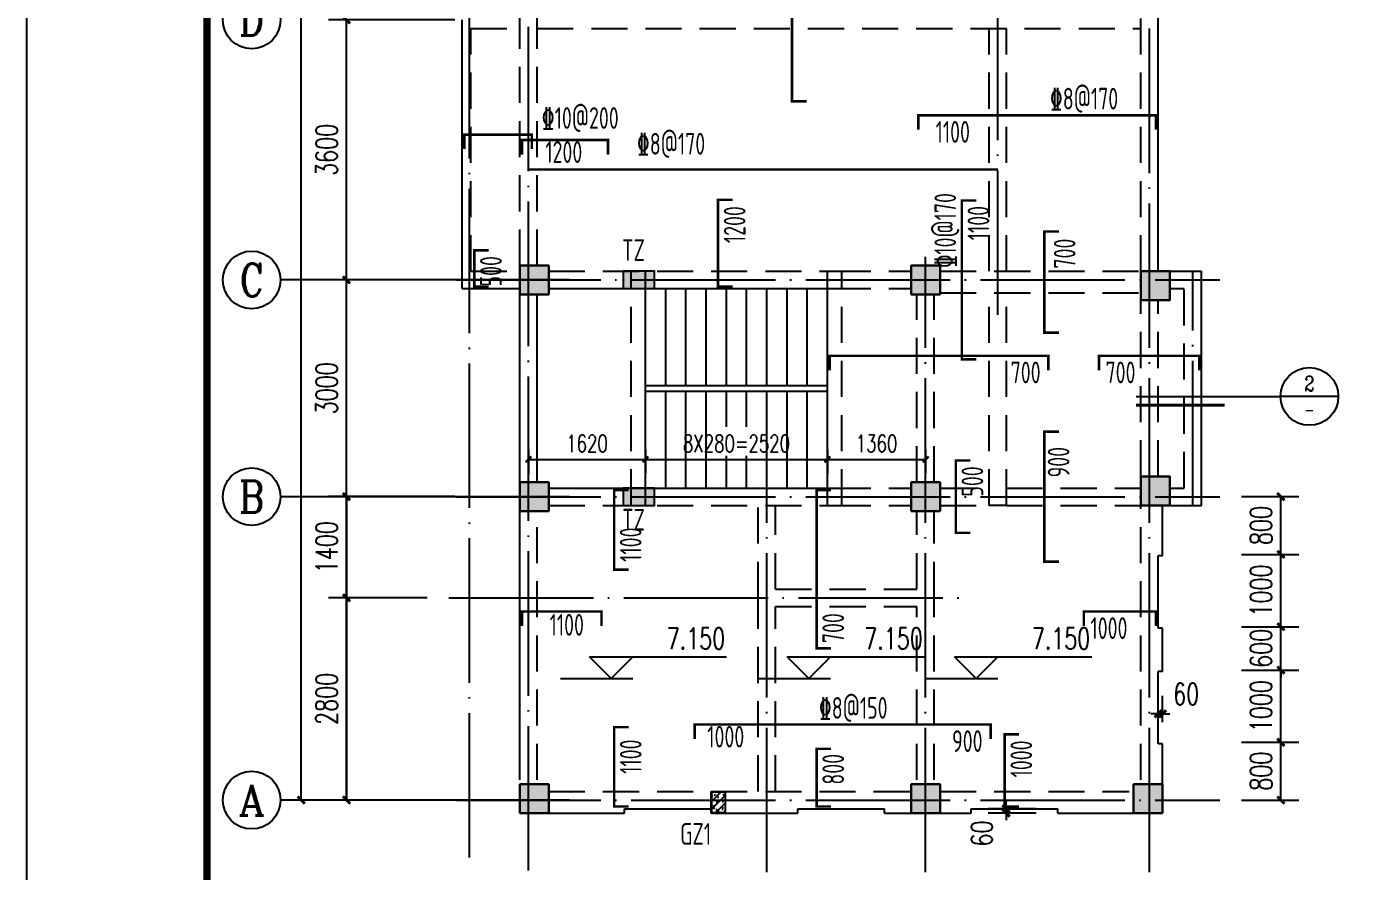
# Model space of a CAD drawing. Extents: x 1051052 to 1482120, y -981644 to -673261.
# Drawn here: x 1161997 to 1180389, y -915996 to -904300 of the extents above; entities that cross this region are included whole.
import ezdxf
from ezdxf.enums import TextEntityAlignment as Align

# ---------------------------------------------------------------- set-up
doc = ezdxf.new("R2010")
doc.units = 0
doc.header["$LTSCALE"] = 1000
doc.header["$MEASUREMENT"] = 0
doc.linetypes.add('DOTE', pattern=[2.42, 2, -0.2, 0.02, -0.2])
doc.linetypes.add('线型3', pattern=[750, 500, -250])
for name, color, linetype in [('AXIS', 3, 'Continuous'), ('AXIS_TEXT', 7, 'Continuous'), ('DIM_ELEV', 3, 'Continuous'), ('DIM_IDEN', 3, 'Continuous'), ('DOTE', 1, 'DOTE'), ('PUB_DIM', 3, 'Continuous'), ('PUB_TEXT', 7, 'Continuous'), ('PUB_WALL', 9, 'Continuous'), ('TK', 142, 'Continuous'), ('填充', 8, 'Continuous')]:
    doc.layers.add(name, color=color, linetype=linetype)
for name, color, linetype, lineweight in [('BEAM', 4, 'Continuous', 25), ('BEAM-DASH', 4, '线型3', 25), ('COLU', 2, 'Continuous', 30), ('楼板正筋文字', 7, 'Continuous', 18), ('楼板正筋钢筋', 14, 'Continuous', 35), ('楼板负筋文字', 7, 'Continuous', 18), ('楼板负筋标注', 84, 'Continuous', 18), ('楼板负筋钢筋', 1, 'Continuous', 35)]:
    doc.layers.add(name, color=color, linetype=linetype, lineweight=lineweight)
doc.layers.add('COLU-HATCH', color=7, linetype='Continuous', lineweight=25, true_color=0x5b5b5b)
doc.styles.add('_TCH_AXIS', font='COMPLEX', dxfattribs={"bigfont": 'GBCBIG'})
doc.styles.add('_TCH_DIM', font='SIMPLEX', dxfattribs={"bigfont": 'GBCBIG'})
doc.styles.add('_TCH_DIM_T3', font='SIMPLEX', dxfattribs={"width": 0.705882, "bigfont": 'GBCBIG'})
doc.styles.add('_TCH_LABEL', font='COMPLEX', dxfattribs={"bigfont": 'GBCBIG'})
doc.styles.add('COMPLEX', font='COMPLEX')
doc.styles.add('FromPkpm', font='Pkpmeng', dxfattribs={"width": 0.7, "bigfont": 'hztxt'})
doc.dimstyles.new('_TCH_ARCH&&100', dxfattribs={"dimtxt": 297.5, "dimasz": 100, "dimexe": 250, "dimexo": 300, "dimgap": 126.25, "dimtad": 1, "dimdec": 0, "dimzin": 0, "dimdsep": 46, "dimtxsty": '_TCH_DIM_T3', "dimblk": 'ARCHTICK', "dimcen": 0.09, "dimclrt": 7, "dimazin": 2, "dimtfac": 1, "dimtdec": 0, "dimtix": 1, "dimtmove": 2, "dimatfit": 3, "dimfxl": 0, "dimtolj": 1, "dimtzin": 0, "dimarcsym": 0})
doc.dimstyles.new('_TCH_ARCH&&80', dxfattribs={"dimtxt": 238, "dimasz": 80, "dimexe": 200, "dimexo": 240, "dimgap": 101, "dimtad": 1, "dimdec": 0, "dimzin": 0, "dimdsep": 46, "dimtxsty": '_TCH_DIM_T3', "dimblk": 'ARCHTICK', "dimcen": 0.09, "dimclrt": 7, "dimazin": 2, "dimtfac": 1, "dimtdec": 0, "dimtix": 1, "dimtmove": 2, "dimatfit": 3, "dimfxl": 0, "dimtolj": 1, "dimtzin": 0, "dimarcsym": 0})

# ---------------------------------------------------------------- blocks, each defined once
blk = doc.blocks.new('_ArchTick')
at = {"color": 0, "linetype": 'ByBlock', "const_width": 0.4}
blk.add_lwpolyline([(-0.5, -0.5), (0.5, 0.5)], dxfattribs=at)
blk = doc.blocks.new('*D451')
at = {"layer": 'Defpoints', "color": 0, "transparency": 16777216}
for p in [(1178523, -914208), (1179370, -914208), (1178523, -915008)]:
    blk.add_point(p, dxfattribs=at)
at = {"layer": 'PUB_DIM', "color": 0, "lineweight": -2, "transparency": 16777216}
for p, q in [((1178823, -914208), (1179620, -914208)), ((1179370, -915008), (1179370, -914208)), ((1178823, -915008), (1179620, -915008))]:
    blk.add_line(p, q, dxfattribs=at)
at = {"layer": 'PUB_DIM', "color": 0, "lineweight": -2, "transparency": 16777216, "xscale": 100, "yscale": 100, "zscale": 100}
for p, rotation in [((1179370, -914208), 90), ((1179370, -915008), 270)]:
    blk.add_blockref('_ArchTick', p, dxfattribs=dict(at, rotation=rotation))
at = {"layer": 'PUB_DIM', "color": 7, "transparency": 16777216, "insert": (1179095, -914608), "char_height": 297.5, "attachment_point": 5, "rotation": 90, "style": '_TCH_DIM_T3'}
blk.add_mtext('\\A1;800', dxfattribs=at)
blk = doc.blocks.new('*D452')
at = {"layer": 'Defpoints', "color": 0, "transparency": 16777216}
for p in [(1178523, -913208), (1179370, -913208), (1178523, -914208)]:
    blk.add_point(p, dxfattribs=at)
at = {"layer": 'PUB_DIM', "color": 0, "lineweight": -2, "transparency": 16777216}
for p, q in [((1178823, -913208), (1179620, -913208)), ((1179370, -914208), (1179370, -913208)), ((1178823, -914208), (1179620, -914208))]:
    blk.add_line(p, q, dxfattribs=at)
at = {"layer": 'PUB_DIM', "color": 0, "lineweight": -2, "transparency": 16777216, "xscale": 100, "yscale": 100, "zscale": 100}
for p, rotation in [((1179370, -913208), 90), ((1179370, -914208), 270)]:
    blk.add_blockref('_ArchTick', p, dxfattribs=dict(at, rotation=rotation))
at = {"layer": 'PUB_DIM', "color": 7, "transparency": 16777216, "insert": (1179095, -913708), "char_height": 297.5, "attachment_point": 5, "rotation": 90, "style": '_TCH_DIM_T3'}
blk.add_mtext('\\A1;1000', dxfattribs=at)
blk = doc.blocks.new('*D453')
at = {"layer": 'Defpoints', "color": 0, "transparency": 16777216}
for p in [(1178523, -912608), (1179370, -912608), (1178523, -913208)]:
    blk.add_point(p, dxfattribs=at)
at = {"layer": 'PUB_DIM', "color": 0, "lineweight": -2, "transparency": 16777216}
for p, q in [((1179370, -912608), (1179370, -912508)), ((1178823, -912608), (1179620, -912608)), ((1179370, -913208), (1179370, -912608)), ((1178823, -913208), (1179620, -913208)), ((1179370, -913208), (1179370, -913308))]:
    blk.add_line(p, q, dxfattribs=at)
at = {"layer": 'PUB_DIM', "color": 0, "lineweight": -2, "transparency": 16777216, "xscale": 100, "yscale": 100, "zscale": 100}
for p, rotation in [((1179370, -912608), 270), ((1179370, -913208), 90)]:
    blk.add_blockref('_ArchTick', p, dxfattribs=dict(at, rotation=rotation))
at = {"layer": 'PUB_DIM', "color": 7, "transparency": 16777216, "insert": (1179095, -912908), "char_height": 297.5, "attachment_point": 5, "rotation": 90, "style": '_TCH_DIM_T3'}
blk.add_mtext('\\A1;600', dxfattribs=at)
blk = doc.blocks.new('*D454')
at = {"layer": 'Defpoints', "color": 0, "transparency": 16777216}
for p in [(1178523, -911608), (1179370, -911608), (1178523, -912608)]:
    blk.add_point(p, dxfattribs=at)
at = {"layer": 'PUB_DIM', "color": 0, "lineweight": -2, "transparency": 16777216}
for p, q in [((1178823, -911608), (1179620, -911608)), ((1179370, -912608), (1179370, -911608)), ((1178823, -912608), (1179620, -912608))]:
    blk.add_line(p, q, dxfattribs=at)
at = {"layer": 'PUB_DIM', "color": 0, "lineweight": -2, "transparency": 16777216, "xscale": 100, "yscale": 100, "zscale": 100}
for p, rotation in [((1179370, -911608), 90), ((1179370, -912608), 270)]:
    blk.add_blockref('_ArchTick', p, dxfattribs=dict(at, rotation=rotation))
at = {"layer": 'PUB_DIM', "color": 7, "transparency": 16777216, "insert": (1179095, -912108), "char_height": 297.5, "attachment_point": 5, "rotation": 90, "style": '_TCH_DIM_T3'}
blk.add_mtext('\\A1;1000', dxfattribs=at)
blk = doc.blocks.new('*D455')
at = {"layer": 'Defpoints', "color": 0, "transparency": 16777216}
for p in [(1178523, -910808), (1179370, -910808), (1178523, -911608)]:
    blk.add_point(p, dxfattribs=at)
at = {"layer": 'PUB_DIM', "color": 0, "lineweight": -2, "transparency": 16777216}
for p, q in [((1178823, -910808), (1179620, -910808)), ((1179370, -911608), (1179370, -910808)), ((1178823, -911608), (1179620, -911608))]:
    blk.add_line(p, q, dxfattribs=at)
at = {"layer": 'PUB_DIM', "color": 0, "lineweight": -2, "transparency": 16777216, "xscale": 100, "yscale": 100, "zscale": 100}
for p, rotation in [((1179370, -910808), 90), ((1179370, -911608), 270)]:
    blk.add_blockref('_ArchTick', p, dxfattribs=dict(at, rotation=rotation))
at = {"layer": 'PUB_DIM', "color": 7, "transparency": 16777216, "insert": (1179095, -911208), "char_height": 297.5, "attachment_point": 5, "rotation": 90, "style": '_TCH_DIM_T3'}
blk.add_mtext('\\A1;800', dxfattribs=at)
blk = doc.blocks.new('*D704')
at = {"layer": 'AXIS', "color": 0, "lineweight": -2, "transparency": 16777216}
for p, q in [((1167928, -907808), (1166178, -907808)), ((1166428, -910808), (1166428, -907808)), ((1167928, -910808), (1166178, -910808))]:
    blk.add_line(p, q, dxfattribs=at)
at = {"layer": 'Defpoints', "color": 0, "transparency": 16777216}
for p in [(1166428, -907808), (1168928, -907808), (1168928, -910808)]:
    blk.add_point(p, dxfattribs=at)
at = {"layer": 'AXIS', "color": 0, "lineweight": -2, "transparency": 16777216, "xscale": 100, "yscale": 100, "zscale": 100}
for p, rotation in [((1166428, -907808), 90), ((1166428, -910808), 270)]:
    blk.add_blockref('_ArchTick', p, dxfattribs=dict(at, rotation=rotation))
at = {"layer": 'AXIS', "color": 7, "transparency": 16777216, "insert": (1166153, -909308), "char_height": 297.5, "attachment_point": 5, "rotation": 90, "style": '_TCH_DIM_T3'}
blk.add_mtext('\\A1;3000', dxfattribs=at)
blk = doc.blocks.new('*D705')
at = {"layer": 'AXIS', "color": 0, "lineweight": -2, "transparency": 16777216}
for p, q in [((1167928, -904208), (1166178, -904208)), ((1166428, -907808), (1166428, -904208)), ((1167928, -907808), (1166178, -907808))]:
    blk.add_line(p, q, dxfattribs=at)
at = {"layer": 'Defpoints', "color": 0, "transparency": 16777216}
for p in [(1166428, -904208), (1168928, -904208), (1168928, -907808)]:
    blk.add_point(p, dxfattribs=at)
at = {"layer": 'AXIS', "color": 0, "lineweight": -2, "transparency": 16777216, "xscale": 100, "yscale": 100, "zscale": 100}
for p, rotation in [((1166428, -904208), 90), ((1166428, -907808), 270)]:
    blk.add_blockref('_ArchTick', p, dxfattribs=dict(at, rotation=rotation))
at = {"layer": 'AXIS', "color": 7, "transparency": 16777216, "insert": (1166153, -906008), "char_height": 297.5, "attachment_point": 5, "rotation": 90, "style": '_TCH_DIM_T3'}
blk.add_mtext('\\A1;3600', dxfattribs=at)
blk = doc.blocks.new('*D709')
at = {"layer": 'AXIS', "color": 0, "lineweight": -2, "transparency": 16777216}
for p, q in [((1167303, -889608), (1165553, -889608)), ((1165803, -915008), (1165803, -889608)), ((1167303, -915008), (1165553, -915008))]:
    blk.add_line(p, q, dxfattribs=at)
at = {"layer": 'Defpoints', "color": 0, "transparency": 16777216}
for p in [(1165803, -889608), (1168950, -889608), (1168950, -915008)]:
    blk.add_point(p, dxfattribs=at)
at = {"layer": 'AXIS', "color": 0, "lineweight": -2, "transparency": 16777216, "xscale": 100, "yscale": 100, "zscale": 100}
for p, rotation in [((1165803, -889608), 90), ((1165803, -915008), 270)]:
    blk.add_blockref('_ArchTick', p, dxfattribs=dict(at, rotation=rotation))
at = {"layer": 'AXIS', "color": 7, "transparency": 16777216, "insert": (1165528, -902308), "char_height": 297.5, "attachment_point": 5, "rotation": 90, "style": '_TCH_DIM_T3'}
blk.add_mtext('\\A1;25400', dxfattribs=at)
blk = doc.blocks.new('_AXISO')
blk.add_circle((0, 0), 0.5)
at = {"layer": 'AXIS_TEXT', "style": 'COMPLEX', "width": 1.041667}
blk.add_attdef('A', text='', height=0.56, dxfattribs=at).set_placement((-0.25, -0.28), (0.25, -0.28), align=Align.FIT)
blk = doc.blocks.new('*D738')
at = {"layer": 'AXIS', "color": 0, "lineweight": -2, "transparency": 16777216}
for p, q in [((1167928, -910808), (1166178, -910808)), ((1166428, -910808), (1166428, -912208)), ((1167548, -912208), (1166178, -912208))]:
    blk.add_line(p, q, dxfattribs=at)
at = {"layer": 'Defpoints', "color": 0, "transparency": 16777216}
for p in [(1168928, -910808), (1166428, -912208), (1167848, -912208)]:
    blk.add_point(p, dxfattribs=at)
at = {"layer": 'AXIS', "color": 0, "lineweight": -2, "transparency": 16777216, "xscale": 100, "yscale": 100, "zscale": 100}
for p, rotation in [((1166428, -910808), 90), ((1166428, -912208), 270)]:
    blk.add_blockref('_ArchTick', p, dxfattribs=dict(at, rotation=rotation))
at = {"layer": 'AXIS', "color": 7, "transparency": 16777216, "insert": (1166153, -911508), "char_height": 297.5, "attachment_point": 5, "rotation": 90, "style": '_TCH_DIM_T3'}
blk.add_mtext('\\A1;1400', dxfattribs=at)
blk = doc.blocks.new('*D739')
at = {"layer": 'AXIS', "color": 0, "lineweight": -2, "transparency": 16777216}
for p, q in [((1167548, -912208), (1166178, -912208)), ((1166428, -912208), (1166428, -915008)), ((1167510, -915008), (1166178, -915008))]:
    blk.add_line(p, q, dxfattribs=at)
at = {"layer": 'Defpoints', "color": 0, "transparency": 16777216}
for p in [(1167848, -912208), (1166428, -915008), (1167810, -915008)]:
    blk.add_point(p, dxfattribs=at)
at = {"layer": 'AXIS', "color": 0, "lineweight": -2, "transparency": 16777216, "xscale": 100, "yscale": 100, "zscale": 100}
for p, rotation in [((1166428, -912208), 90), ((1166428, -915008), 270)]:
    blk.add_blockref('_ArchTick', p, dxfattribs=dict(at, rotation=rotation))
at = {"layer": 'AXIS', "color": 7, "transparency": 16777216, "insert": (1166153, -913608), "char_height": 297.5, "attachment_point": 5, "rotation": 90, "style": '_TCH_DIM_T3'}
blk.add_mtext('\\A1;2800', dxfattribs=at)
blk = doc.blocks.new('A2K')
at = {"layer": 'TK'}
blk.add_lwpolyline([(0, 0), (59400, 0), (59400, 42000), (0, 42000)], close=True, dxfattribs=at)
at = {"layer": 'TK', "const_width": 100}
blk.add_lwpolyline([(2500, 1000), (58400, 1000), (58400, 41000), (2500, 41000)], close=True, dxfattribs=at)
blk = doc.blocks.new('*D925')
at = {"layer": 'Defpoints', "color": 0, "transparency": 16777216}
for p in [(1168950, -909919), (1170570, -909919), (1170570, -910292)]:
    blk.add_point(p, dxfattribs=at)
at = {"layer": 'PUB_DIM', "color": 0, "lineweight": -2, "transparency": 16777216}
for p, q in [((1168950, -910159), (1168950, -910492)), ((1170570, -910159), (1170570, -910492)), ((1168950, -910292), (1170570, -910292))]:
    blk.add_line(p, q, dxfattribs=at)
at = {"layer": 'PUB_DIM', "color": 0, "lineweight": -2, "transparency": 16777216, "xscale": 80, "yscale": 80, "zscale": 80, "rotation": 180}
blk.add_blockref('_ArchTick', (1168950, -910292), dxfattribs=at)
at = {"layer": 'PUB_DIM', "color": 0, "lineweight": -2, "transparency": 16777216, "xscale": 80, "yscale": 80, "zscale": 80}
blk.add_blockref('_ArchTick', (1170570, -910292), dxfattribs=at)
at = {"layer": 'PUB_DIM', "color": 7, "transparency": 16777216, "insert": (1169760, -910072), "char_height": 238, "attachment_point": 5, "style": '_TCH_DIM_T3'}
blk.add_mtext('\\A1;1620', dxfattribs=at)
blk = doc.blocks.new('*D926')
at = {"layer": 'Defpoints', "color": 0, "transparency": 16777216}
for p in [(1170570, -909919), (1173090, -909919), (1173090, -910292)]:
    blk.add_point(p, dxfattribs=at)
at = {"layer": 'PUB_DIM', "color": 0, "lineweight": -2, "transparency": 16777216}
for p, q in [((1170570, -910159), (1170570, -910492)), ((1173090, -910159), (1173090, -910492)), ((1170570, -910292), (1173090, -910292))]:
    blk.add_line(p, q, dxfattribs=at)
at = {"layer": 'PUB_DIM', "color": 0, "lineweight": -2, "transparency": 16777216, "xscale": 80, "yscale": 80, "zscale": 80, "rotation": 180}
blk.add_blockref('_ArchTick', (1170570, -910292), dxfattribs=at)
at = {"layer": 'PUB_DIM', "color": 0, "lineweight": -2, "transparency": 16777216, "xscale": 80, "yscale": 80, "zscale": 80}
blk.add_blockref('_ArchTick', (1173090, -910292), dxfattribs=at)
at = {"layer": 'PUB_DIM', "color": 7, "transparency": 16777216, "insert": (1171830, -910072), "char_height": 238, "attachment_point": 5, "style": '_TCH_DIM_T3'}
blk.add_mtext('\\A1;8X280=2520', dxfattribs=at)
blk = doc.blocks.new('*D927')
at = {"layer": 'Defpoints', "color": 0, "transparency": 16777216}
for p in [(1173090, -909919), (1174450, -909919), (1174450, -910292)]:
    blk.add_point(p, dxfattribs=at)
at = {"layer": 'PUB_DIM', "color": 0, "lineweight": -2, "transparency": 16777216}
for p, q in [((1173090, -910159), (1173090, -910492)), ((1174450, -910159), (1174450, -910492)), ((1173090, -910292), (1174450, -910292))]:
    blk.add_line(p, q, dxfattribs=at)
at = {"layer": 'PUB_DIM', "color": 0, "lineweight": -2, "transparency": 16777216, "xscale": 80, "yscale": 80, "zscale": 80, "rotation": 180}
blk.add_blockref('_ArchTick', (1173090, -910292), dxfattribs=at)
at = {"layer": 'PUB_DIM', "color": 0, "lineweight": -2, "transparency": 16777216, "xscale": 80, "yscale": 80, "zscale": 80}
blk.add_blockref('_ArchTick', (1174450, -910292), dxfattribs=at)
at = {"layer": 'PUB_DIM', "color": 7, "transparency": 16777216, "insert": (1173770, -910072), "char_height": 238, "attachment_point": 5, "style": '_TCH_DIM_T3'}
blk.add_mtext('\\A1;1360', dxfattribs=at)
blk = doc.blocks.new('*D959')
at = {"layer": 'AXIS', "color": 0, "lineweight": -2, "transparency": 16777216}
for p, q in [((1167388, -912208), (1166178, -912208)), ((1166428, -915008), (1166428, -912208)), ((1167388, -915008), (1166178, -915008))]:
    blk.add_line(p, q, dxfattribs=at)
at = {"layer": 'Defpoints', "color": 0, "transparency": 16777216}
for p in [(1166428, -912208), (1167688, -912208), (1167688, -915008)]:
    blk.add_point(p, dxfattribs=at)
at = {"layer": 'AXIS', "color": 0, "lineweight": -2, "transparency": 16777216, "xscale": 100, "yscale": 100, "zscale": 100}
for p, rotation in [((1166428, -912208), 90), ((1166428, -915008), 270)]:
    blk.add_blockref('_ArchTick', p, dxfattribs=dict(at, rotation=rotation))
at = {"layer": 'AXIS', "color": 7, "transparency": 16777216, "insert": (1166153, -913608), "char_height": 297.5, "attachment_point": 5, "rotation": 90, "style": '_TCH_DIM_T3'}
blk.add_mtext('\\A1;2800', dxfattribs=at)
blk = doc.blocks.new('*D960')
at = {"layer": 'AXIS', "color": 0, "lineweight": -2, "transparency": 16777216}
for p, q in [((1167388, -910808), (1166178, -910808)), ((1166428, -912208), (1166428, -910808)), ((1167388, -912208), (1166178, -912208))]:
    blk.add_line(p, q, dxfattribs=at)
at = {"layer": 'Defpoints', "color": 0, "transparency": 16777216}
for p in [(1166428, -910808), (1167688, -910808), (1167688, -912208)]:
    blk.add_point(p, dxfattribs=at)
at = {"layer": 'AXIS', "color": 0, "lineweight": -2, "transparency": 16777216, "xscale": 100, "yscale": 100, "zscale": 100}
for p, rotation in [((1166428, -910808), 90), ((1166428, -912208), 270)]:
    blk.add_blockref('_ArchTick', p, dxfattribs=dict(at, rotation=rotation))
at = {"layer": 'AXIS', "color": 7, "transparency": 16777216, "insert": (1166153, -911508), "char_height": 297.5, "attachment_point": 5, "rotation": 90, "style": '_TCH_DIM_T3'}
blk.add_mtext('\\A1;1400', dxfattribs=at)
blk = doc.blocks.new('*D1341')
at = {"layer": 'Defpoints', "color": 0, "transparency": 16777216}
for p in [(1177730, -913815), (1177670, -914228), (1177730, -914228)]:
    blk.add_point(p, dxfattribs=at)
at = {"layer": 'PUB_DIM', "color": 0, "lineweight": -2, "transparency": 16777216}
for p, q in [((1177670, -913928), (1177670, -913565)), ((1177730, -913928), (1177730, -913565)), ((1177670, -913815), (1177570, -913815)), ((1177670, -913815), (1177730, -913815)), ((1177730, -913815), (1177830, -913815))]:
    blk.add_line(p, q, dxfattribs=at)
at = {"layer": 'PUB_DIM', "color": 0, "lineweight": -2, "transparency": 16777216, "xscale": 100, "yscale": 100, "zscale": 100}
blk.add_blockref('_ArchTick', (1177670, -913815), dxfattribs=at)
at = {"layer": 'PUB_DIM', "color": 0, "lineweight": -2, "transparency": 16777216, "xscale": 100, "yscale": 100, "zscale": 100, "rotation": 180}
blk.add_blockref('_ArchTick', (1177730, -913815), dxfattribs=at)
at = {"layer": 'PUB_DIM', "color": 7, "transparency": 16777216, "insert": (1178058, -913540), "char_height": 297.5, "attachment_point": 5, "style": '_TCH_DIM_T3'}
blk.add_mtext('\\A1;60', dxfattribs=at)
blk = doc.blocks.new('*D1342')
at = {"layer": 'Defpoints', "color": 0, "transparency": 16777216}
for p in [(1175564, -915128), (1176280, -915128), (1176280, -915188)]:
    blk.add_point(p, dxfattribs=at)
at = {"layer": 'PUB_DIM', "color": 0, "lineweight": -2, "transparency": 16777216}
for p, q in [((1175980, -915128), (1175314, -915128)), ((1175564, -915128), (1175564, -915028)), ((1175564, -915188), (1175564, -915128)), ((1175980, -915188), (1175314, -915188)), ((1175564, -915188), (1175564, -915288))]:
    blk.add_line(p, q, dxfattribs=at)
at = {"layer": 'PUB_DIM', "color": 0, "lineweight": -2, "transparency": 16777216, "xscale": 100, "yscale": 100, "zscale": 100}
for p, rotation in [((1175564, -915128), 270), ((1175564, -915188), 90)]:
    blk.add_blockref('_ArchTick', p, dxfattribs=dict(at, rotation=rotation))
at = {"layer": 'PUB_DIM', "color": 7, "transparency": 16777216, "insert": (1175229, -915471), "char_height": 297.5, "attachment_point": 5, "rotation": 90, "style": '_TCH_DIM_T3'}
blk.add_mtext('\\A1;60', dxfattribs=at)

msp = doc.modelspace()

# ---------------------------------------------------------------- hatches: boundary and pattern name
at = {"layer": 'AXIS'}
h = msp.add_hatch(color=256, dxfattribs=at)
h.dxf.hatch_style = 1
h.paths.add_polyline_path([(1170258.269, -907928.211), (1170694.25, -907928.211), (1170694.25, -907688.211), (1170258.269, -907688.211)])
h = msp.add_hatch(color=256, dxfattribs=at)
h.dxf.hatch_style = 1
h.paths.add_polyline_path([(1170258.269, -910928.211), (1170694.25, -910928.211), (1170694.25, -910688.211), (1170258.269, -910688.211)])
at = {"layer": 'COLU-HATCH', "transparency": 33554687}
for points in [[(1168829.896, -908008.211), (1169229.896, -908008.211), (1169229.896, -907608.211), (1168829.896, -907608.211)], [(1174249.896, -908008.211), (1174649.896, -908008.211), (1174649.896, -907608.211), (1174249.896, -907608.211)], [(1177429.896, -908088.211), (1177829.896, -908088.211), (1177829.896, -907688.211), (1177429.896, -907688.211)], [(1177429.896, -910928.211), (1177829.896, -910928.211), (1177829.896, -910528.211), (1177429.896, -910528.211)], [(1168829.896, -911008.211), (1169229.896, -911008.211), (1169229.896, -910608.211), (1168829.896, -910608.211)], [(1174249.896, -911008.211), (1174649.896, -911008.211), (1174649.896, -910608.211), (1174249.896, -910608.211)], [(1168829.896, -915188.211), (1169229.896, -915188.211), (1169229.896, -914788.211), (1168829.896, -914788.211)], [(1174249.896, -915188.211), (1174649.896, -915188.211), (1174649.896, -914788.211), (1174249.896, -914788.211)], [(1177329.896, -915188.211), (1177729.896, -915188.211), (1177729.896, -914788.211), (1177329.896, -914788.211)]]:
    msp.add_hatch(color=256, dxfattribs=at).paths.add_polyline_path(points, flags=0)
at = {"layer": 'PUB_WALL'}
h = msp.add_hatch(dxfattribs=at)
h.set_pattern_fill('钢筋混凝土', color=256, scale=30)
h.set_pattern_definition([(45, (-85716.8, -248827.48), (-53.0330086, 53.0330086), []), (50, (-85716.8, -248827.48), (215.178055, -18.82564), [22.5, -247.5]), (355, (-85716.8, -248827.48), (-41.6254, 225.65764), [18, -198]), (100.4514, (-85698.87, -248829.05), (173.552815, 206.831863), [19.122057, -210.342634]), (46.1842, (-85716.8, -248767.48), (320.172315, -49.655704), [33.75, -371.25]), (96.6356, (-85690.12, -248771.62), (280.39881, 292.23536), [28.68309, -315.5139]), (351.1842, (-85716.8, -248767.48), (280.39858, 292.23558), [27, -297]), (21, (-85686.8, -248782.48), (179.072116, -120.785667), [22.5, -247.5]), (326, (-85686.8, -248782.48), (72.9946, 217.545014), [18, -198]), (71.4514, (-85671.88, -248792.55), (252.06679, 96.75915), [19.122057, -210.342634]), (37.5, (-85716.8, -248827.48), (3.6479566, 99.868156), [0, -195.6, 0, -201, 0, -198.75]), (7.5, (-85716.8, -248827.48), (78.920861, 118.3235136), [0, -114.6, 0, -191.1, 0, -75.75]), (327.5, (-85783.7, -248827.48), (160.146731, -6.7664615), [0, -75, 0, -234, 0, -310.5]), (317.5, (-85813.7, -248827.48), (174.955851, 30.031495), [0, -97.5, 0, -155.4, 0, -220.5])])
h.paths.add_polyline_path([(1171669.926, -914898.182), (1171669.926, -915178.182), (1171489.926, -915178.182), (1171489.926, -914898.182)])

# ---------------------------------------------------------------- linework, layer by layer
at = {"layer": 'AXIS'}
for p, q in [((1169515.343, -907808.211), (1165515.343, -907808.211)), ((1169515.343, -910808.211), (1165515.343, -910808.211)), ((1169515.343, -915008.211), (1165515.343, -915008.211))]:
    msp.add_line(p, q, dxfattribs=at)
for points in [[(1170258.269, -907928.211), (1170694.25, -907928.211), (1170694.25, -907688.211), (1170258.269, -907688.211)], [(1170258.269, -910928.211), (1170694.25, -910928.211), (1170694.25, -910688.211), (1170258.269, -910688.211)]]:
    msp.add_lwpolyline(points, close=True, dxfattribs=at)
at = {"layer": 'BEAM'}
for p, q in [((1177669.896, -907688.211), (1177669.896, -900988.211)), ((1168029.896, -907928.211), (1168029.896, -904208.211)), ((1170569.896, -910928.211), (1170569.896, -907688.211)), ((1173089.896, -910928.211), (1173089.896, -907688.211)), ((1177829.896, -907688.211), (1178269.896, -907688.211)), ((1178269.896, -910928.211), (1178269.896, -907688.211)), ((1168029.896, -907928.211), (1168829.896, -907928.211)), ((1169229.896, -907928.211), (1173189.896, -907928.211)), ((1170849.896, -909268.211), (1170849.896, -907928.211)), ((1171129.896, -909268.211), (1171129.896, -907928.211)), ((1171409.896, -909268.211), (1171409.896, -907928.211)), ((1171689.896, -909268.211), (1171689.896, -907928.211)), ((1171969.896, -909268.211), (1171969.896, -907928.211)), ((1172249.896, -909268.211), (1172249.896, -907928.211)), ((1172529.896, -909268.211), (1172529.896, -907928.211)), ((1172809.896, -909268.211), (1172809.896, -907928.211)), ((1173089.896, -910688.211), (1173089.896, -907928.211)), ((1168829.896, -910608.211), (1168829.896, -908008.211)), ((1169069.896, -910608.211), (1169069.896, -908008.211)), ((1170569.896, -909268.211), (1173089.896, -909268.211)), ((1170569.896, -909348.211), (1173089.896, -909348.211)), ((1170849.896, -910688.211), (1170849.896, -909348.211)), ((1171129.896, -910688.211), (1171129.896, -909348.211)), ((1171409.896, -910688.211), (1171409.896, -909348.211)), ((1171689.896, -909841.721), (1171689.896, -909348.211)), ((1171969.896, -909841.721), (1171969.896, -909348.211)), ((1172249.896, -910688.211), (1172249.896, -909348.211)), ((1172529.896, -910688.211), (1172529.896, -909348.211)), ((1172809.896, -910688.211), (1172809.896, -909348.211)), ((1171689.896, -910688.211), (1171689.896, -910244.061)), ((1171969.896, -910688.211), (1171969.896, -910244.061)), ((1169229.896, -910688.211), (1173189.896, -910688.211)), ((1175569.896, -910928.211), (1175329.896, -910928.211)), ((1177729.896, -911628.242), (1177729.896, -910928.211)), ((1177829.896, -910928.211), (1178269.896, -910928.211)), ((1168829.896, -914728.211), (1168829.896, -911008.211)), ((1177669.896, -912628.242), (1177669.896, -911628.242)), ((1177729.896, -911628.242), (1177669.896, -911628.242)), ((1177729.896, -912628.242), (1177669.896, -912628.242)), ((1177729.896, -913228.242), (1177729.896, -912628.242)), ((1177669.896, -914228.242), (1177669.896, -913228.242)), ((1177729.896, -913228.242), (1177669.896, -913228.242)), ((1177729.896, -914228.242), (1177669.896, -914228.242)), ((1177729.896, -915188.211), (1177729.896, -914228.242)), ((1170279.926, -915128.211), (1171479.926, -915128.211)), ((1170279.926, -915188.211), (1170279.926, -915128.211)), ((1172679.926, -915128.211), (1173879.926, -915128.211)), ((1172679.926, -915188.211), (1172679.926, -915128.211)), ((1173879.926, -915188.211), (1173879.926, -915128.211)), ((1175079.926, -915128.211), (1176279.926, -915128.211)), ((1175079.926, -915128.211), (1176279.926, -915128.211)), ((1175079.926, -915188.211), (1175079.926, -915128.211)), ((1176279.926, -915188.211), (1176279.926, -915128.211)), ((1168829.896, -915188.211), (1170279.926, -915188.211)), ((1171479.926, -915188.211), (1172679.926, -915188.211)), ((1173879.926, -915188.211), (1175079.926, -915188.211)), ((1176279.926, -915188.211), (1177669.896, -915188.211))]:
    msp.add_line(p, q, dxfattribs=at)
at = {"layer": 'BEAM-DASH', "ltscale": 0.001}
for p, q in [((1168829.896, -907608.211), (1168829.896, -900938.211)), ((1169069.896, -907608.211), (1169069.896, -900938.211)), ((1177429.896, -907688.211), (1177429.896, -900988.211)), ((1168149.896, -904328.211), (1168829.896, -904328.211)), ((1168149.896, -907688.211), (1168149.896, -904328.211)), ((1169069.896, -904328.211), (1177429.896, -904328.211)), ((1175329.896, -907688.211), (1175329.896, -904328.211)), ((1175569.896, -907688.211), (1175569.896, -904328.211)), ((1168149.896, -907688.211), (1168829.896, -907688.211)), ((1169229.896, -907688.211), (1173189.896, -907688.211)), ((1170369.896, -910928.211), (1170369.896, -907688.211)), ((1173189.896, -907688.211), (1174249.896, -907688.211)), ((1173289.896, -910928.211), (1173289.896, -907688.211)), ((1174649.896, -907688.211), (1177429.896, -907688.211)), ((1173189.896, -907928.211), (1174249.896, -907928.211)), ((1174649.896, -907988.211), (1177429.896, -907988.211)), ((1175329.896, -910928.211), (1175329.896, -907988.211)), ((1175569.896, -910928.211), (1175569.896, -907988.211)), ((1177829.896, -907928.211), (1178029.896, -907928.211)), ((1178029.896, -910688.211), (1178029.896, -907928.211)), ((1174329.896, -910608.211), (1174329.896, -908008.211)), ((1174569.896, -910608.211), (1174569.896, -908008.211)), ((1177429.896, -910528.211), (1177429.896, -908088.211)), ((1177669.896, -910528.211), (1177669.896, -908088.211)), ((1173189.896, -910688.211), (1174249.896, -910688.211)), ((1174649.896, -910688.211), (1175329.896, -910688.211)), ((1175569.896, -910688.211), (1177429.896, -910688.211)), ((1177829.896, -910688.211), (1178029.896, -910688.211)), ((1169229.896, -910928.211), (1173189.896, -910928.211)), ((1172129.896, -912208.211), (1172129.896, -910928.211)), ((1172369.896, -912088.211), (1172369.896, -910928.211)), ((1173189.896, -910928.211), (1174249.896, -910928.211)), ((1174649.896, -910928.211), (1175329.896, -910928.211)), ((1175569.896, -910928.211), (1177429.896, -910928.211)), ((1177429.896, -914728.211), (1177429.896, -910928.211)), ((1169069.896, -914728.211), (1169069.896, -911008.211)), ((1174329.896, -912088.211), (1174329.896, -911008.211)), ((1174569.896, -912208.211), (1174569.896, -911008.211)), ((1172129.896, -914888.211), (1172129.896, -912208.211)), ((1172369.896, -912088.211), (1174329.896, -912088.211)), ((1174569.896, -914728.211), (1174569.896, -912208.211)), ((1172369.896, -914888.211), (1172369.896, -912328.211)), ((1172369.896, -912328.211), (1174329.896, -912328.211)), ((1174329.896, -914728.211), (1174329.896, -912328.211)), ((1169229.896, -914888.211), (1174249.896, -914888.211)), ((1174649.896, -914888.211), (1177269.896, -914888.211))]:
    msp.add_line(p, q, dxfattribs=at)
at = {"layer": 'COLU'}
for points in [[(1168829.896, -908008.211), (1169229.896, -908008.211), (1169229.896, -907608.211), (1168829.896, -907608.211)], [(1174249.896, -908008.211), (1174649.896, -908008.211), (1174649.896, -907608.211), (1174249.896, -907608.211)], [(1177429.896, -908088.211), (1177829.896, -908088.211), (1177829.896, -907688.211), (1177429.896, -907688.211)], [(1177429.896, -910928.211), (1177829.896, -910928.211), (1177829.896, -910528.211), (1177429.896, -910528.211)], [(1168829.896, -911008.211), (1169229.896, -911008.211), (1169229.896, -910608.211), (1168829.896, -910608.211)], [(1174249.896, -911008.211), (1174649.896, -911008.211), (1174649.896, -910608.211), (1174249.896, -910608.211)], [(1168829.896, -915188.211), (1169229.896, -915188.211), (1169229.896, -914788.211), (1168829.896, -914788.211)], [(1174249.896, -915188.211), (1174649.896, -915188.211), (1174649.896, -914788.211), (1174249.896, -914788.211)], [(1177329.896, -915188.211), (1177729.896, -915188.211), (1177729.896, -914788.211), (1177329.896, -914788.211)]]:
    msp.add_lwpolyline(points, close=True, dxfattribs=at)
at = {"layer": 'DIM_ELEV'}
for p, q in [((1170093.689, -913326.049), (1169793.689, -913026.049)), ((1169793.689, -913026.049), (1171693.689, -913026.049)), ((1170093.689, -913326.049), (1170393.689, -913026.049)), ((1172829.896, -913326.049), (1172529.896, -913026.049)), ((1172529.896, -913026.049), (1174429.896, -913026.049)), ((1172829.896, -913326.049), (1173129.896, -913026.049)), ((1175149.896, -913326.049), (1174849.896, -913026.049)), ((1174849.896, -913026.049), (1176749.896, -913026.049)), ((1175149.896, -913326.049), (1175449.896, -913026.049)), ((1169393.689, -913326.049), (1170393.689, -913326.049)), ((1172129.896, -913326.049), (1173129.896, -913326.049)), ((1174449.896, -913326.049), (1175449.896, -913326.049))]:
    msp.add_line(p, q, dxfattribs=at)
at = {"layer": 'DIM_IDEN'}
for p, q in [((1177363.367, -909420.513), (1178883.153, -909420.513)), ((1178883.153, -909420.513), (1179365.28, -909420.513)), ((1180165.28, -909420.513), (1179365.28, -909420.513))]:
    msp.add_line(p, q, dxfattribs=at)
at = {"layer": 'DIM_IDEN', "const_width": 40}
msp.add_lwpolyline([(1177363.367, -909540.513), (1178591.896, -909540.513)], dxfattribs=at)
at = {"layer": 'DIM_IDEN'}
msp.add_circle((1179765.28, -909420.513), 400, dxfattribs=at)
at = {"layer": 'DOTE'}
for p, q in [((1168129.896, -915804.419), (1168129.896, -888404.419)), ((1168949.896, -915984.211), (1168949.896, -888584.211)), ((1177549.896, -916008.211), (1177549.896, -888608.211)), ((1175449.896, -908290.872), (1175449.896, -898223.216)), ((1174449.896, -916008.211), (1174449.896, -907487.318)), ((1178149.896, -910928.211), (1178149.896, -907688.211)), ((1167949.896, -907808.211), (1178523.32, -907808.211)), ((1172249.896, -916008.211), (1172249.896, -910218.881)), ((1167949.896, -910808.211), (1178523.32, -910808.211)), ((1167847.7, -912208.211), (1175072.188, -912208.211)), ((1167949.896, -915008.211), (1178523.32, -915008.211))]:
    msp.add_line(p, q, dxfattribs=at)
at = {"layer": 'PUB_WALL'}
for p, q in [((1171479.926, -915188.211), (1171479.926, -914888.211)), ((1171679.926, -915188.211), (1171679.926, -914888.211)), ((1171479.926, -915188.211), (1171479.926, -915128.211)), ((1171479.926, -915188.211), (1171679.926, -915188.211))]:
    msp.add_line(p, q, dxfattribs=at)
at = {"layer": 'PUB_WALL', "const_width": 20}
msp.add_lwpolyline([(1171669.926, -914898.182), (1171669.926, -915178.182), (1171489.926, -915178.182), (1171489.926, -914898.182)], close=True, dxfattribs=at)
at = {"layer": '楼板正筋钢筋', "const_width": 35}
msp.add_lwpolyline([(1168949.896, -906278.005), (1175449.896, -906278.005)], dxfattribs=at)
at = {"layer": '楼板负筋钢筋', "const_width": 35}
for points in [[(1172799.889, -905333.998), (1172599.889, -905333.998), (1172599.889, -895308.211), (1172799.889, -895308.211)], [(1174349.896, -905728.213), (1174349.896, -905528.213), (1177639.896, -905528.213), (1177639.896, -905728.213)], [(1168059.896, -905995.731), (1168059.896, -905795.731), (1168996.414, -905795.73), (1168996.414, -905995.73)], [(1168859.896, -906071.824), (1168859.896, -905871.824), (1170049.896, -905871.823), (1170049.896, -906071.823)], [(1171774.896, -907898.211), (1171574.896, -907898.211), (1171574.897, -906698.211), (1171774.897, -906698.211)], [(1175151.677, -908908.211), (1174951.678, -908908.211), (1174951.678, -906708.21), (1175151.678, -906708.21)], [(1176294.896, -908538.211), (1176094.896, -908538.211), (1176094.896, -907138.211), (1176294.896, -907138.211)], [(1168398.896, -907898.212), (1168198.896, -907898.212), (1168198.896, -907398.212), (1168398.896, -907398.212)], [(1173119.896, -909058.211), (1173119.896, -908858.211), (1176149.896, -908858.211), (1176149.896, -909058.211)], [(1176849.896, -909058.213), (1176849.896, -908858.213), (1178239.896, -908858.211), (1178239.896, -909058.211)], [(1176294.896, -911708.211), (1176094.896, -911708.211), (1176094.896, -909908.211), (1176294.896, -909908.211)], [(1175067.33, -911308.211), (1174867.33, -911308.211), (1174867.33, -910308.211), (1175067.331, -910308.211)], [(1170334.896, -911818.211), (1170134.896, -911818.211), (1170134.896, -910718.211), (1170334.896, -910718.211)], [(1173139.896, -912908.211), (1172939.896, -912908.211), (1172939.896, -910718.211), (1173139.896, -910718.211)], [(1168859.896, -912598.211), (1168859.896, -912398.211), (1169959.896, -912398.211), (1169959.896, -912598.211)], [(1176639.896, -912598.211), (1176639.896, -912398.211), (1177639.896, -912398.211), (1177639.896, -912598.211)], [(1170334.897, -915098.211), (1170134.897, -915098.211), (1170134.897, -913998.211), (1170334.897, -913998.211)], [(1171249.896, -914162.184), (1171249.896, -913962.184), (1175349.896, -913962.184), (1175349.896, -914162.184)], [(1175744.896, -915098.211), (1175544.896, -915098.211), (1175544.896, -914098.211), (1175744.896, -914098.211)], [(1173139.897, -915098.211), (1172939.897, -915098.211), (1172939.897, -914298.211), (1173139.897, -914298.211)]]:
    msp.add_lwpolyline(points, dxfattribs=at)

# ---------------------------------------------------------------- block references
at = {"layer": 'AXIS'}
ref = msp.add_blockref('_AXISO', (1165115.343, -904208.211), dxfattribs=dict(at, xscale=800, yscale=800, zscale=800))
ref.add_attrib('A', 'D', dxfattribs={"layer": 'AXIS_TEXT', "height": 435.257, "style": '_TCH_AXIS'}).set_placement((1164939.167, -904425.84), (1165291.518, -904425.84), align=Align.FIT)
ref = msp.add_blockref('_AXISO', (1165115.343, -907808.211), dxfattribs=dict(at, xscale=800, yscale=800, zscale=800))
ref.add_attrib('A', 'C', dxfattribs={"layer": 'AXIS_TEXT', "height": 455.691, "style": '_TCH_AXIS'}).set_placement((1164952.596, -908036.056), (1165278.09, -908036.056), align=Align.FIT)
ref = msp.add_blockref('_AXISO', (1165115.343, -910808.211), dxfattribs=dict(at, xscale=800, yscale=800, zscale=800))
ref.add_attrib('A', 'B', dxfattribs={"layer": 'AXIS_TEXT', "height": 435.257, "style": '_TCH_AXIS'}).set_placement((1164939.167, -911025.84), (1165291.518, -911025.84), align=Align.FIT)
ref = msp.add_blockref('_AXISO', (1165115.343, -915008.211), dxfattribs=dict(at, xscale=800, yscale=800, zscale=800))
ref.add_attrib('A', 'A', dxfattribs={"layer": 'AXIS_TEXT', "height": 425.184, "style": '_TCH_AXIS'}).set_placement((1164933.121, -915220.803), (1165297.564, -915220.803), align=Align.FIT)
at = {"layer": '填充'}
msp.add_blockref('A2K', (1161997.337, -924648.121), dxfattribs=at)

# ---------------------------------------------------------------- texts
at = {"layer": 'PUB_TEXT', "color": 7, "style": '_TCH_LABEL'}
msp.add_text('2', height=208.805, dxfattribs=at).set_placement((1179695.679, -909346.476), (1179834.882, -909346.476), align=Align.FIT)
at = {"layer": 'PUB_TEXT', "color": 7, "style": '_TCH_LABEL', "width": 0.777778}
msp.add_text('-', height=208.805, dxfattribs=at).set_placement((1179695.679, -909703.356), (1179834.882, -909703.356), align=Align.FIT)
at = {"layer": 'PUB_TEXT', "color": 7, "style": '_TCH_DIM', "width": 0.705882}
for p in [(1170863.689, -912921.049), (1173599.896, -912921.049), (1175919.896, -912921.049)]:
    msp.add_text('7.150', height=297.5, dxfattribs=at).set_placement(p)
at = {"layer": '楼板正筋文字', "lineweight": 25, "style": 'FromPkpm', "width": 0.7}
for s, p in [('%%1328@170', (1170449.719, -906073.042)), ('TZ', (1170246.475, -907544.927)), ('TZ', (1170246.475, -911276.945))]:
    msp.add_text(s, height=300, dxfattribs=at).set_placement(p)
at = {"layer": '楼板负筋文字', "lineweight": 25, "style": 'FromPkpm', "width": 0.7}
for s, p in [('%%1328@170', (1176169.896, -905448.213)), ('%%13210@200', (1169132.199, -905715.73)), ('%%1328@150', (1172969.896, -913882.184)), ('GZ1', (1171049.858, -915626.7))]:
    msp.add_text(s, height=300, dxfattribs=at).set_placement(p)
msp.add_text('%%13210@170', height=300, rotation=90, dxfattribs=at).set_placement((1174871.678, -907638.21))
at = {"layer": '楼板负筋标注', "lineweight": 25, "style": 'FromPkpm', "width": 0.7}
for s, p in [('1100', (1174588.319, -905608.213)), ('1200', (1169182.54, -905887.977)), ('700', (1175627.294, -908938.211)), ('700', (1176941.433, -908938.213)), ('1100', (1169242.114, -912432.472)), ('1000', (1176733.15, -912478.211)), ('1000', (1171425.723, -913980.73)), ('900', (1174816.058, -914042.184))]:
    msp.add_text(s, height=300, dxfattribs=at).set_placement(p, align=Align.TOP_LEFT)
for s, p in [('1200', (1171654.896, -907298.211)), ('1100', (1175031.678, -907258.21)), ('700', (1176225.662, -907650.589)), ('500', (1168278.896, -907898.212)), ('900', (1176141.02, -910541.468)), ('500', (1174947.33, -910808.211)), ('1100', (1170214.896, -911710.355)), ('700', (1173019.896, -912835.895)), ('1100', (1170214.897, -914644.771)), ('1000', (1175624.896, -914694.771)), ('800', (1173019.897, -914794.771))]:
    msp.add_text(s, height=300, rotation=90, dxfattribs=at).set_placement(p, align=Align.TOP_LEFT)

# ---------------------------------------------------------------- dimensions: what is measured, and where the dimension line sits
at = {"layer": 'AXIS'}
for p1, p2, distance, picture, middle in [((1168949.896, -915008.211), (1168949.896, -889608.211), 3146.899, '*D709', (1165527.998, -902308.211)), ((1168927.835, -907808.211), (1168927.835, -904208.211), 2500, '*D705', (1166152.835, -906008.211)), ((1168927.835, -910808.211), (1168927.835, -907808.211), 2500, '*D704', (1166152.835, -909308.211)), ((1167688.458, -912208.211), (1167688.458, -910808.211), 1260.623, '*D960', (1166152.835, -911508.211)), ((1167688.458, -915008.211), (1167688.458, -912208.211), 1260.623, '*D959', (1166152.835, -913608.211))]:
    dim = msp.add_aligned_dim(p1=p1, p2=p2, distance=distance, dimstyle='_TCH_ARCH&&100', dxfattribs=at)
    dim.commit()
    dim.dimension.update_dxf_attribs({"geometry": picture, "text_midpoint": middle})
for base, p1, p2, picture, middle in [((1166427.835, -912208.211), (1168927.835, -910808.211), (1167847.7, -912208.211), '*D738', (1166152.835, -911508.211)), ((1166427.835, -915008.211), (1167847.7, -912208.211), (1167809.67, -915008.211), '*D739', (1166152.835, -913608.211))]:
    dim = msp.add_linear_dim(base=base, p1=p1, p2=p2, angle=270, dimstyle='_TCH_ARCH&&100', dxfattribs=at)
    dim.commit()
    dim.dimension.update_dxf_attribs({"geometry": picture, "text_midpoint": middle})
at = {"layer": 'PUB_DIM'}
for p1, p2, distance, dimstyle, picture, middle in [((1168949.896, -909919.283), (1170569.896, -909919.283), -372.547, '_TCH_ARCH&&80', '*D925', (1169759.896, -910071.829)), ((1173089.896, -909919.283), (1174449.896, -909919.283), -372.547, '_TCH_ARCH&&80', '*D927', (1173769.896, -910071.829)), ((1178523.32, -911608.213), (1178523.32, -910808.211), -846.477, '_TCH_ARCH&&100', '*D455', (1179094.797, -911208.212)), ((1178523.32, -912608.213), (1178523.32, -911608.213), -846.477, '_TCH_ARCH&&100', '*D454', (1179094.797, -912108.213)), ((1178523.32, -913208.213), (1178523.32, -912608.213), -846.477, '_TCH_ARCH&&100', '*D453', (1179094.797, -912908.213)), ((1178523.32, -914208.213), (1178523.32, -913208.213), -846.477, '_TCH_ARCH&&100', '*D452', (1179094.797, -913708.213)), ((1178523.32, -915008.211), (1178523.32, -914208.213), -846.477, '_TCH_ARCH&&100', '*D451', (1179094.797, -914608.212))]:
    dim = msp.add_aligned_dim(p1=p1, p2=p2, distance=distance, dimstyle=dimstyle, dxfattribs=at)
    dim.commit()
    dim.dimension.update_dxf_attribs({"geometry": picture, "text_midpoint": middle})
dim = msp.add_aligned_dim(p1=(1170569.896, -909919.283), p2=(1173089.896, -909919.283), distance=-372.547, text='8X280=2520', dimstyle='_TCH_ARCH&&80', dxfattribs=at)
dim.commit()
dim.dimension.update_dxf_attribs({"geometry": '*D926', "text_midpoint": (1171829.896, -910071.829)})
for base, p1, p2, angle, picture, middle in [((1177729.896, -913814.606), (1177669.896, -914228.242), (1177729.896, -914228.242), 0, '*D1341', (1178058.322, -913539.606)), ((1175563.846, -915128.211), (1176279.926, -915188.211), (1176279.926, -915128.211), 90, '*D1342', (1175229.319, -915470.78))]:
    dim = msp.add_linear_dim(base=base, p1=p1, p2=p2, angle=angle, dimstyle='_TCH_ARCH&&100', dxfattribs=at)
    dim.commit()
    dim.dimension.update_dxf_attribs({"geometry": picture, "text_midpoint": middle, "dimtype": 129})

doc.saveas('drawing.dxf')
